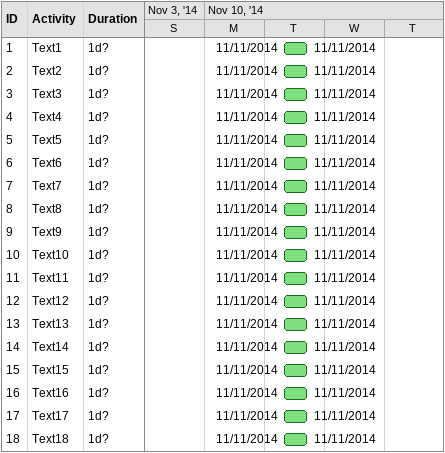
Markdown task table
| ID | Task | Duration | Start | Finish |
|---|---|---|---|---|
| 1 | Text1 | 1d? | 2014-11-11 | 2014-11-11 |
| 2 | Text2 | 1d? | 2014-11-11 | 2014-11-11 |
| 3 | Text3 | 1d? | 2014-11-11 | 2014-11-11 |
| 4 | Text4 | 1d? | 2014-11-11 | 2014-11-11 |
| 5 | Text5 | 1d? | 2014-11-11 | 2014-11-11 |
| 6 | Text6 | 1d? | 2014-11-11 | 2014-11-11 |
| 7 | Text7 | 1d? | 2014-11-11 | 2014-11-11 |
| 8 | Text8 | 1d? | 2014-11-11 | 2014-11-11 |
| 9 | Text9 | 1d? | 2014-11-11 | 2014-11-11 |
| 10 | Text10 | 1d? | 2014-11-11 | 2014-11-11 |
| 11 | Text11 | 1d? | 2014-11-11 | 2014-11-11 |
| 12 | Text12 | 1d? | 2014-11-11 | 2014-11-11 |
| 13 | Text13 | 1d? | 2014-11-11 | 2014-11-11 |
| 14 | Text14 | 1d? | 2014-11-11 | 2014-11-11 |
| 15 | Text15 | 1d? | 2014-11-11 | 2014-11-11 |
| 16 | Text16 | 1d? | 2014-11-11 | 2014-11-11 |
| 17 | Text17 | 1d? | 2014-11-11 | 2014-11-11 |
| 18 | Text18 | 1d? | 2014-11-11 | 2014-11-11 |
